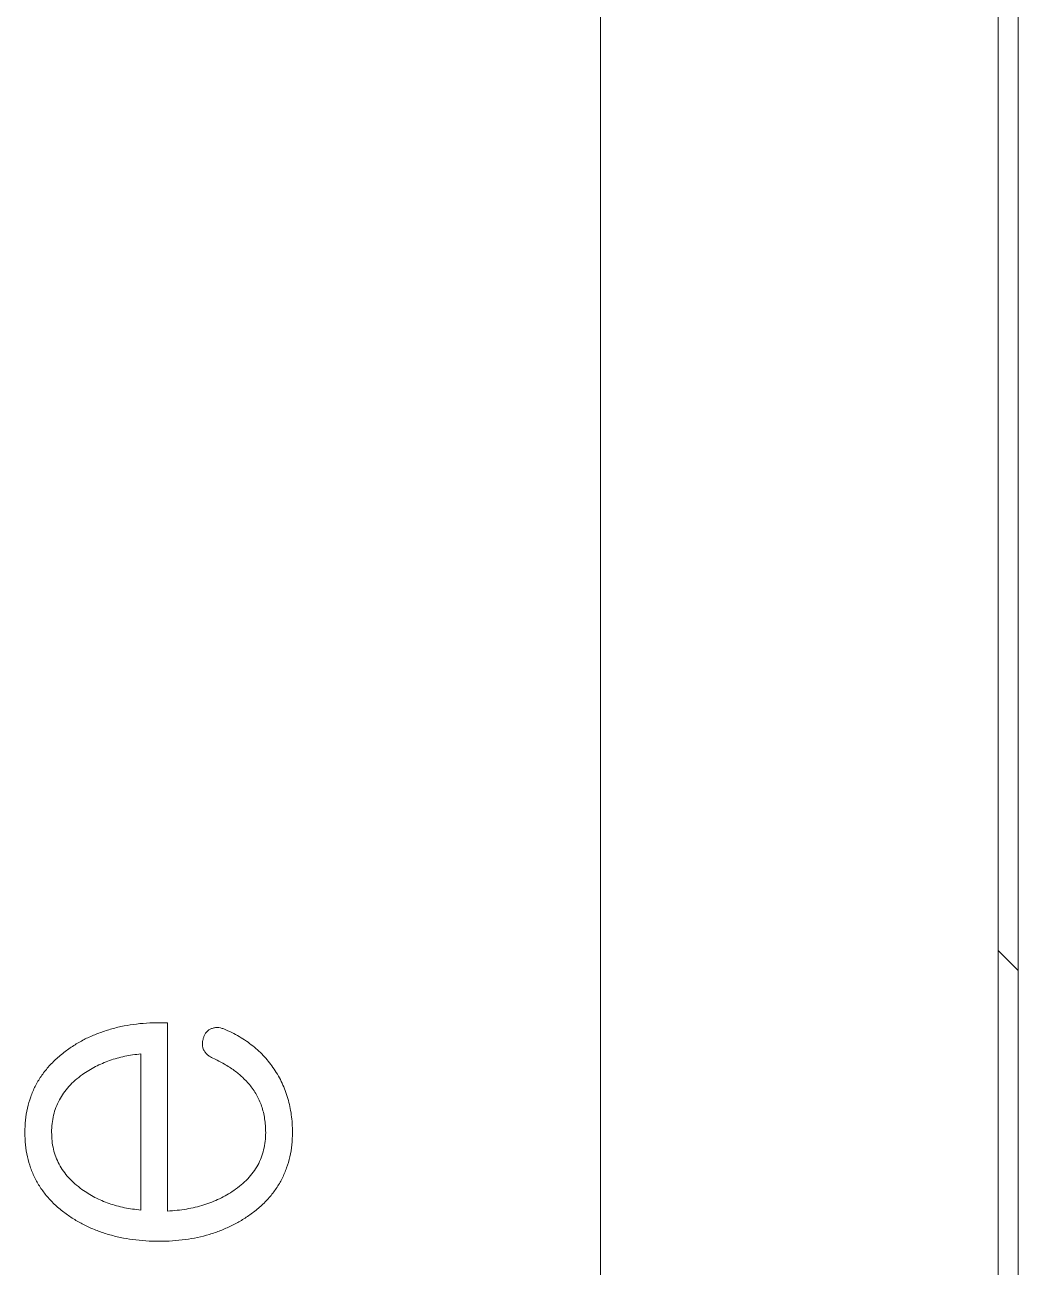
# Model space of a CAD drawing. Header units: millimetres. Extents: x 60229 to 91621, y 21923 to 36546.
# Drawn here: x 69869.04 to 69874.03, y 30045.43 to 30051.67 of the extents above; entities that cross this region are included whole.
import ezdxf

# ---------------------------------------------------------------- set-up
doc = ezdxf.new("R2010")
doc.units = ezdxf.units.MM

# ---------------------------------------------------------------- blocks, each defined once
blk = doc.blocks.new('PS2-40S3P40G-DM')
at = {"color": 7, "linetype": 'Continuous', "lineweight": 0}
for p, q in [((21.3555, -4.3077), (21.3555, 41.4923)), ((21.4555, -3.2077), (21.4555, 40.3923)), ((19.3555, -2.8411), (19.3555, 40.0256)), ((21.4555, 34.3923), (21.3555, 34.4923)), ((17.1774, 34.1292), (17.1392, 34.1292)), ((17.1774, 33.1818), (17.1774, 34.1292)), ((17.0428, 33.9722), (17.0428, 33.1871))]:
    blk.add_line(p, q, dxfattribs=at)
for points, knots in [([(17.1392, 34.1292), (17.1165, 34.1289), (17.0719, 34.1282), (17.0063, 34.1212), (16.9432, 34.1105), (16.8829, 34.0951), (16.8252, 34.0755), (16.7702, 34.0515), (16.7177, 34.0233), (16.6851, 34.0007), (16.6688, 33.9894)], [0, 0, 0, 0, 0.136321, 0.268338, 0.39593, 0.520625, 0.642341, 0.761864, 0.880979, 1, 1, 1, 1]), ([(17.1392, 34.1292), (17.1165, 34.1289), (17.0719, 34.1282), (17.0063, 34.1212), (16.9432, 34.1105), (16.8829, 34.0951), (16.8252, 34.0755), (16.7702, 34.0515), (16.7177, 34.0233), (16.6851, 34.0007), (16.6688, 33.9894)], [0, 0, 0, 0, 0.136321, 0.268338, 0.39593, 0.520625, 0.642341, 0.761864, 0.880979, 1, 1, 1, 1]), ([(17.3593, 34.057), (17.3576, 34.0519), (17.3543, 34.0419), (17.3522, 34.0265), (17.3528, 34.0112), (17.3555, 34.0016), (17.3569, 33.9967)], [0, 0, 0, 0, 0.261412, 0.514432, 0.754007, 1, 1, 1, 1]), ([(17.3593, 34.057), (17.3576, 34.0519), (17.3543, 34.0419), (17.3522, 34.0265), (17.3528, 34.0112), (17.3555, 34.0016), (17.3569, 33.9967)], [0, 0, 0, 0, 0.261412, 0.514432, 0.754007, 1, 1, 1, 1]), ([(17.3947, 34.098), (17.3906, 34.0959), (17.3824, 34.0916), (17.3727, 34.0817), (17.3642, 34.0705), (17.361, 34.0616), (17.3593, 34.057)], [0, 0, 0, 0, 0.248116, 0.49278, 0.740657, 1, 1, 1, 1]), ([(17.3947, 34.098), (17.3906, 34.0959), (17.3824, 34.0916), (17.3727, 34.0817), (17.3642, 34.0705), (17.361, 34.0616), (17.3593, 34.057)], [0, 0, 0, 0, 0.248116, 0.49278, 0.740657, 1, 1, 1, 1]), ([(17.4606, 34.098), (17.4548, 34.1), (17.4438, 34.1036), (17.4266, 34.1062), (17.41, 34.1039), (17.3998, 34.1), (17.3947, 34.098)], [0, 0, 0, 0, 0.269844, 0.514771, 0.759698, 1, 1, 1, 1]), ([(17.4606, 34.098), (17.4548, 34.1), (17.4438, 34.1036), (17.4266, 34.1062), (17.41, 34.1039), (17.3998, 34.1), (17.3947, 34.098)], [0, 0, 0, 0, 0.269844, 0.514771, 0.759698, 1, 1, 1, 1]), ([(17.7133, 33.8954), (17.7058, 33.9063), (17.6907, 33.9279), (17.6653, 33.9583), (17.6369, 33.9863), (17.6068, 34.013), (17.5737, 34.0373), (17.5384, 34.0596), (17.5007, 34.0802), (17.4741, 34.092), (17.4606, 34.098)], [0, 0, 0, 0, 0.120742, 0.240348, 0.360995, 0.484184, 0.607673, 0.735181, 0.864969, 1, 1, 1, 1]), ([(17.7133, 33.8954), (17.7058, 33.9063), (17.6907, 33.9279), (17.6653, 33.9583), (17.6369, 33.9863), (17.6068, 34.013), (17.5737, 34.0373), (17.5384, 34.0596), (17.5007, 34.0802), (17.4741, 34.092), (17.4606, 34.098)], [0, 0, 0, 0, 0.120742, 0.240348, 0.360995, 0.484184, 0.607673, 0.735181, 0.864969, 1, 1, 1, 1]), ([(16.6688, 33.9894), (16.6522, 33.9763), (16.6197, 33.9507), (16.5767, 33.9071), (16.5406, 33.86), (16.5106, 33.8098), (16.488, 33.7561), (16.4712, 33.6994), (16.4613, 33.6393), (16.4602, 33.5981), (16.4596, 33.5772)], [0, 0, 0, 0, 0.132025, 0.257756, 0.380916, 0.501142, 0.621608, 0.743128, 0.869396, 1, 1, 1, 1]), ([(16.6688, 33.9894), (16.6522, 33.9763), (16.6197, 33.9507), (16.5767, 33.9071), (16.5406, 33.86), (16.5106, 33.8098), (16.488, 33.7561), (16.4712, 33.6994), (16.4613, 33.6393), (16.4602, 33.5981), (16.4596, 33.5772)], [0, 0, 0, 0, 0.132025, 0.257756, 0.380916, 0.501142, 0.621608, 0.743128, 0.869396, 1, 1, 1, 1]), ([(17.3569, 33.9967), (17.3595, 33.9917), (17.3647, 33.9817), (17.3758, 33.9688), (17.3899, 33.9586), (17.4005, 33.9535), (17.4059, 33.9508)], [0, 0, 0, 0, 0.246343, 0.488278, 0.735777, 1, 1, 1, 1]), ([(17.3569, 33.9967), (17.3595, 33.9917), (17.3647, 33.9817), (17.3758, 33.9688), (17.3899, 33.9586), (17.4005, 33.9535), (17.4059, 33.9508)], [0, 0, 0, 0, 0.246343, 0.488278, 0.735777, 1, 1, 1, 1]), ([(16.7491, 33.8684), (16.7598, 33.8756), (16.7811, 33.8899), (16.8148, 33.9089), (16.85, 33.9252), (16.886, 33.9398), (16.9235, 33.9512), (16.962, 33.9608), (17.002, 33.9677), (17.0291, 33.9707), (17.0428, 33.9722)], [0, 0, 0, 0, 0.12215, 0.244643, 0.367524, 0.490813, 0.614276, 0.740239, 0.868955, 1, 1, 1, 1]), ([(16.7491, 33.8684), (16.7598, 33.8756), (16.7811, 33.8899), (16.8148, 33.9089), (16.85, 33.9252), (16.886, 33.9398), (16.9235, 33.9512), (16.962, 33.9608), (17.002, 33.9677), (17.0291, 33.9707), (17.0428, 33.9722)], [0, 0, 0, 0, 0.12215, 0.244643, 0.367524, 0.490813, 0.614276, 0.740239, 0.868955, 1, 1, 1, 1]), ([(17.4059, 33.9508), (17.4252, 33.9413), (17.4622, 33.9229), (17.5118, 33.8906), (17.5547, 33.8567), (17.5778, 33.8308), (17.5889, 33.8183)], [0, 0, 0, 0, 0.283056, 0.54358, 0.779971, 1, 1, 1, 1]), ([(17.4059, 33.9508), (17.4252, 33.9413), (17.4622, 33.9229), (17.5118, 33.8906), (17.5547, 33.8567), (17.5778, 33.8308), (17.5889, 33.8183)], [0, 0, 0, 0, 0.283056, 0.54358, 0.779971, 1, 1, 1, 1]), ([(16.5942, 33.5786), (16.5946, 33.5931), (16.5955, 33.6218), (16.6032, 33.6635), (16.615, 33.7034), (16.6324, 33.7409), (16.6543, 33.7764), (16.6814, 33.8094), (16.7125, 33.8411), (16.7367, 33.8592), (16.7491, 33.8684)], [0, 0, 0, 0, 0.1271715, 0.2509039, 0.3707538, 0.491258, 0.6117361, 0.7355108, 0.8643899, 1, 1, 1, 1]), ([(16.5942, 33.5786), (16.5946, 33.5931), (16.5955, 33.6218), (16.6032, 33.6635), (16.615, 33.7034), (16.6324, 33.7409), (16.6543, 33.7764), (16.6814, 33.8094), (16.7125, 33.8411), (16.7367, 33.8592), (16.7491, 33.8684)], [0, 0, 0, 0, 0.1271715, 0.2509039, 0.3707538, 0.491258, 0.6117361, 0.7355108, 0.8643899, 1, 1, 1, 1]), ([(17.8055, 33.5772), (17.8052, 33.5923), (17.8047, 33.6219), (17.8005, 33.6656), (17.793, 33.7078), (17.783, 33.7484), (17.7699, 33.7876), (17.754, 33.8251), (17.7357, 33.8615), (17.7208, 33.8841), (17.7133, 33.8954)], [0, 0, 0, 0, 0.134451, 0.264232, 0.391143, 0.515705, 0.637595, 0.758519, 0.879192, 1, 1, 1, 1]), ([(17.8055, 33.5772), (17.8052, 33.5923), (17.8047, 33.6219), (17.8005, 33.6656), (17.793, 33.7078), (17.783, 33.7484), (17.7699, 33.7876), (17.754, 33.8251), (17.7357, 33.8615), (17.7208, 33.8841), (17.7133, 33.8954)], [0, 0, 0, 0, 0.134451, 0.264232, 0.391143, 0.515705, 0.637595, 0.758519, 0.879192, 1, 1, 1, 1]), ([(17.5889, 33.8183), (17.5955, 33.8102), (17.6086, 33.794), (17.625, 33.7672), (17.6394, 33.7394), (17.6513, 33.7099), (17.6597, 33.6788), (17.6662, 33.6462), (17.67, 33.6122), (17.6706, 33.589), (17.6709, 33.5772)], [0, 0, 0, 0, 0.12097, 0.240187, 0.361269, 0.481577, 0.606094, 0.732362, 0.863853, 1, 1, 1, 1]), ([(17.5889, 33.8183), (17.5955, 33.8102), (17.6086, 33.794), (17.625, 33.7672), (17.6394, 33.7394), (17.6513, 33.7099), (17.6597, 33.6788), (17.6662, 33.6462), (17.67, 33.6122), (17.6706, 33.589), (17.6709, 33.5772)], [0, 0, 0, 0, 0.12097, 0.240187, 0.361269, 0.481577, 0.606094, 0.732362, 0.863853, 1, 1, 1, 1]), ([(16.4596, 33.5772), (16.4601, 33.5562), (16.4612, 33.5151), (16.4714, 33.4553), (16.4874, 33.3986), (16.5104, 33.3452), (16.54, 33.2952), (16.5761, 33.2487), (16.6185, 33.2054), (16.6509, 33.1803), (16.6674, 33.1675)], [0, 0, 0, 0, 0.131353, 0.257624, 0.379636, 0.500121, 0.621037, 0.743296, 0.868712, 1, 1, 1, 1]), ([(16.4596, 33.5772), (16.4601, 33.5562), (16.4612, 33.5151), (16.4714, 33.4553), (16.4874, 33.3986), (16.5104, 33.3452), (16.54, 33.2952), (16.5761, 33.2487), (16.6185, 33.2054), (16.6509, 33.1803), (16.6674, 33.1675)], [0, 0, 0, 0, 0.131353, 0.257624, 0.379636, 0.500121, 0.621037, 0.743296, 0.868712, 1, 1, 1, 1]), ([(16.747, 33.2908), (16.7349, 33.3), (16.7112, 33.3181), (16.6799, 33.3488), (16.6531, 33.3815), (16.6318, 33.4168), (16.6146, 33.454), (16.6027, 33.4936), (16.5956, 33.5355), (16.5947, 33.5641), (16.5942, 33.5786)], [0, 0, 0, 0, 0.134461, 0.262943, 0.386279, 0.507203, 0.626386, 0.747217, 0.871787, 1, 1, 1, 1]), ([(16.747, 33.2908), (16.7349, 33.3), (16.7112, 33.3181), (16.6799, 33.3488), (16.6531, 33.3815), (16.6318, 33.4168), (16.6146, 33.454), (16.6027, 33.4936), (16.5956, 33.5355), (16.5947, 33.5641), (16.5942, 33.5786)], [0, 0, 0, 0, 0.134461, 0.262943, 0.386279, 0.507203, 0.626386, 0.747217, 0.871787, 1, 1, 1, 1]), ([(17.6709, 33.5772), (17.6705, 33.5623), (17.6697, 33.533), (17.6615, 33.4905), (17.6495, 33.4501), (17.6316, 33.4121), (17.6087, 33.3766), (17.5807, 33.3435), (17.5479, 33.3127), (17.5231, 33.2948), (17.5104, 33.2856)], [0, 0, 0, 0, 0.128221, 0.252199, 0.372414, 0.491475, 0.612554, 0.736335, 0.864714, 1, 1, 1, 1]), ([(17.6709, 33.5772), (17.6705, 33.5623), (17.6697, 33.533), (17.6615, 33.4905), (17.6495, 33.4501), (17.6316, 33.4121), (17.6087, 33.3766), (17.5807, 33.3435), (17.5479, 33.3127), (17.5231, 33.2948), (17.5104, 33.2856)], [0, 0, 0, 0, 0.128221, 0.252199, 0.372414, 0.491475, 0.612554, 0.736335, 0.864714, 1, 1, 1, 1]), ([(17.5976, 33.1675), (17.6142, 33.1803), (17.6466, 33.2054), (17.6889, 33.2487), (17.7251, 33.2952), (17.7547, 33.3452), (17.7777, 33.3986), (17.7937, 33.4553), (17.8039, 33.5151), (17.8049, 33.5562), (17.8055, 33.5772)], [0, 0, 0, 0, 0.131288, 0.256704, 0.378963, 0.499879, 0.620364, 0.742376, 0.868647, 1, 1, 1, 1]), ([(17.5976, 33.1675), (17.6142, 33.1803), (17.6466, 33.2054), (17.6889, 33.2487), (17.7251, 33.2952), (17.7547, 33.3452), (17.7777, 33.3986), (17.7937, 33.4553), (17.8039, 33.5151), (17.8049, 33.5562), (17.8055, 33.5772)], [0, 0, 0, 0, 0.131288, 0.256704, 0.378963, 0.499879, 0.620364, 0.742376, 0.868647, 1, 1, 1, 1]), ([(17.0428, 33.1871), (17.0288, 33.1886), (17.0011, 33.1915), (16.9603, 33.1985), (16.921, 33.2079), (16.8833, 33.2201), (16.8469, 33.2338), (16.812, 33.2505), (16.7786, 33.2693), (16.7575, 33.2837), (16.747, 33.2908)], [0, 0, 0, 0, 0.1334521, 0.2634772, 0.3907375, 0.5147541, 0.6378375, 0.7588917, 0.8795977, 1, 1, 1, 1]), ([(17.0428, 33.1871), (17.0288, 33.1886), (17.0011, 33.1915), (16.9603, 33.1985), (16.921, 33.2079), (16.8833, 33.2201), (16.8469, 33.2338), (16.812, 33.2505), (16.7786, 33.2693), (16.7575, 33.2837), (16.747, 33.2908)], [0, 0, 0, 0, 0.1334521, 0.2634772, 0.3907375, 0.5147541, 0.6378375, 0.7588917, 0.8795977, 1, 1, 1, 1]), ([(17.5104, 33.2856), (17.4989, 33.278), (17.4759, 33.2628), (17.439, 33.2433), (17.4002, 33.2265), (17.3595, 33.212), (17.3166, 33.2006), (17.272, 33.1914), (17.2253, 33.1851), (17.1935, 33.1829), (17.1774, 33.1818)], [0, 0, 0, 0, 0.116407, 0.234455, 0.353512, 0.47556, 0.600934, 0.729531, 0.86267, 1, 1, 1, 1]), ([(17.5104, 33.2856), (17.4989, 33.278), (17.4759, 33.2628), (17.439, 33.2433), (17.4002, 33.2265), (17.3595, 33.212), (17.3166, 33.2006), (17.272, 33.1914), (17.2253, 33.1851), (17.1935, 33.1829), (17.1774, 33.1818)], [0, 0, 0, 0, 0.116407, 0.234455, 0.353512, 0.47556, 0.600934, 0.729531, 0.86267, 1, 1, 1, 1]), ([(16.6674, 33.1675), (16.6836, 33.1564), (16.7159, 33.1342), (16.7684, 33.1068), (16.8229, 33.0827), (16.8804, 33.0636), (16.9402, 33.0483), (17.0028, 33.0382), (17.068, 33.0311), (17.1124, 33.0304), (17.135, 33.0301)], [0, 0, 0, 0, 0.118523, 0.237218, 0.357618, 0.479329, 0.603393, 0.731105, 0.863386, 1, 1, 1, 1]), ([(16.6674, 33.1675), (16.6836, 33.1564), (16.7159, 33.1342), (16.7684, 33.1068), (16.8229, 33.0827), (16.8804, 33.0636), (16.9402, 33.0483), (17.0028, 33.0382), (17.068, 33.0311), (17.1124, 33.0304), (17.135, 33.0301)], [0, 0, 0, 0, 0.118523, 0.237218, 0.357618, 0.479329, 0.603393, 0.731105, 0.863386, 1, 1, 1, 1]), ([(17.135, 33.0301), (17.1573, 33.0304), (17.2013, 33.0311), (17.2659, 33.0382), (17.3281, 33.0483), (17.3874, 33.0636), (17.4442, 33.0827), (17.4979, 33.1069), (17.5496, 33.1343), (17.5816, 33.1564), (17.5976, 33.1675)], [0, 0, 0, 0, 0.136473, 0.268577, 0.396787, 0.521327, 0.642831, 0.762404, 0.880957, 1, 1, 1, 1]), ([(17.135, 33.0301), (17.1573, 33.0304), (17.2013, 33.0311), (17.2659, 33.0382), (17.3281, 33.0483), (17.3874, 33.0636), (17.4442, 33.0827), (17.4979, 33.1069), (17.5496, 33.1343), (17.5816, 33.1564), (17.5976, 33.1675)], [0, 0, 0, 0, 0.136473, 0.268577, 0.396787, 0.521327, 0.642831, 0.762404, 0.880957, 1, 1, 1, 1])]:
    blk.add_open_spline(points, degree=3, knots=knots, dxfattribs=at)

msp = doc.modelspace()

# ---------------------------------------------------------------- block references
at = {"lineweight": -2}
msp.add_blockref('PS2-40S3P40G-DM', (69852.5773, 30012.5267), dxfattribs=at)

doc.saveas('drawing.dxf')
